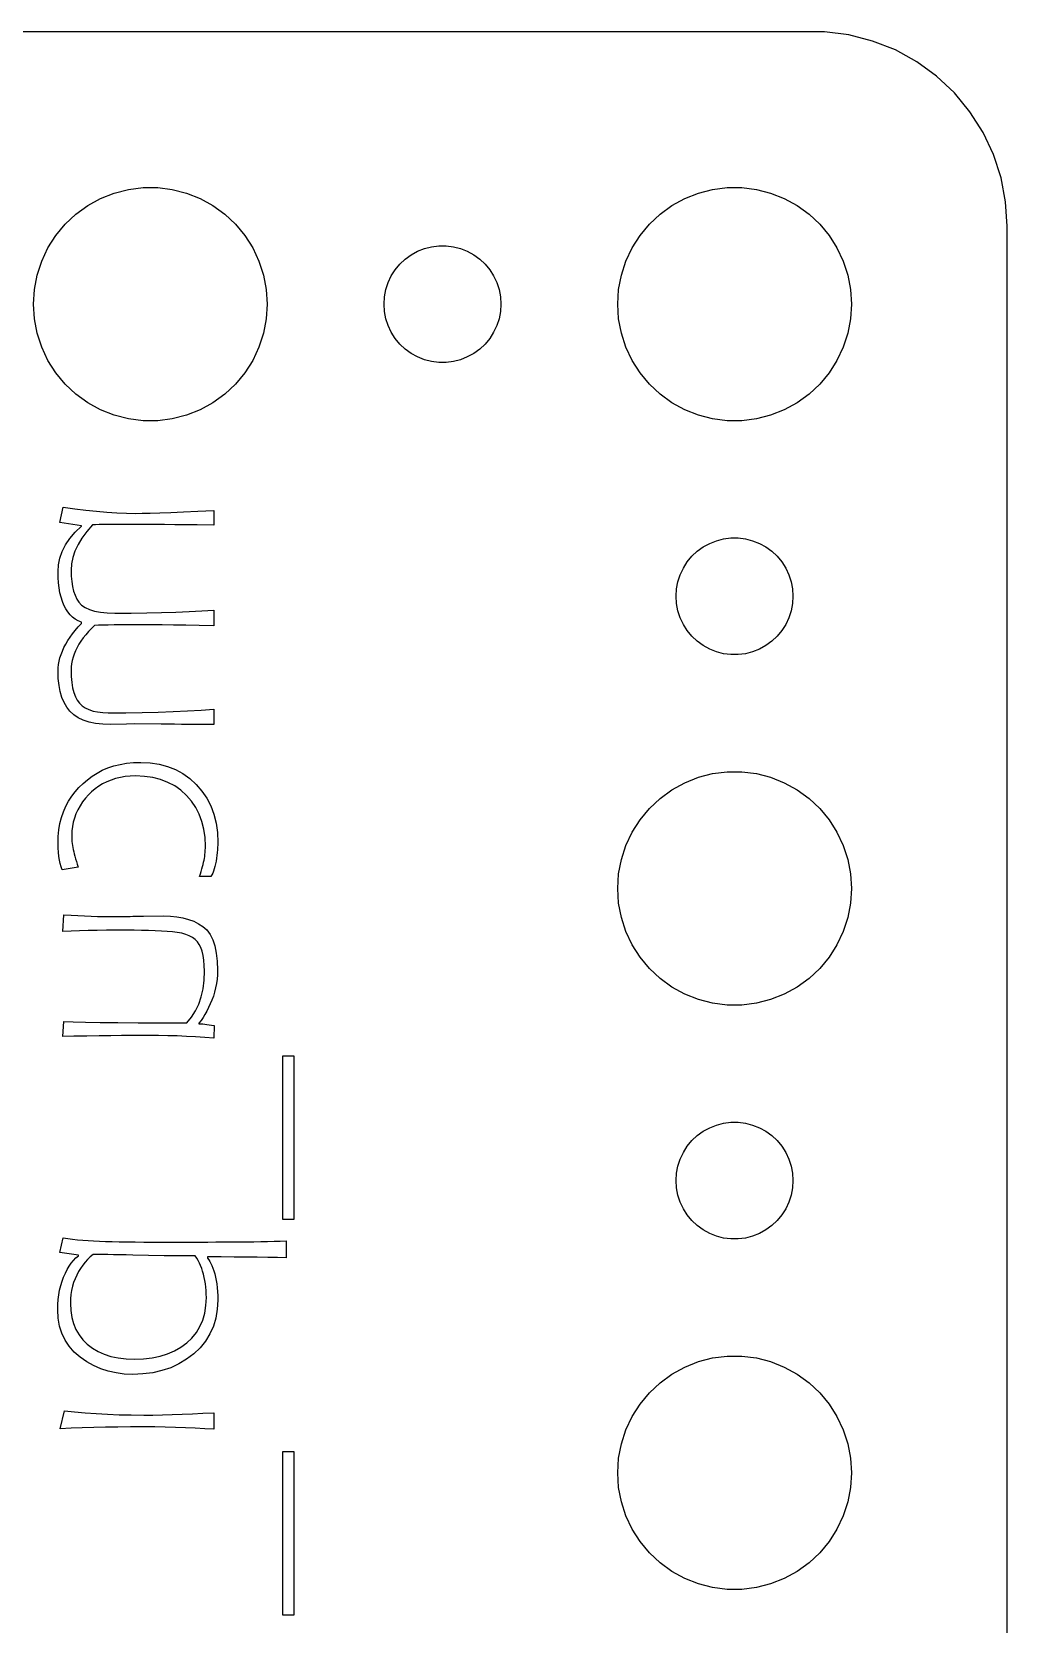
# Model space of a CAD drawing. Header units: metres. Extents: x -22 to 22, y 47 to 205.
# Drawn here: x -3.04 to 22, y 80.11 to 120.99 of the extents above; entities that cross this region are included whole.
import ezdxf

# ---------------------------------------------------------------- set-up
doc = ezdxf.new("R2010")
doc.units = ezdxf.units.M

msp = doc.modelspace()

# ---------------------------------------------------------------- linework, layer by layer
for p, q in [((17.3139, 120.99), (-17.3139, 120.99)), ((17.9369, 120.911), (17.3139, 120.99)), ((18.5451, 120.755), (17.9369, 120.911)), ((19.1289, 120.524), (18.5451, 120.755)), ((19.6791, 120.222), (19.1289, 120.524)), ((20.1871, 119.853), (19.6791, 120.222)), ((20.6448, 119.423), (20.1871, 119.853)), ((21.0451, 118.939), (20.6448, 119.423)), ((21.3815, 118.409), (21.0451, 118.939)), ((21.6489, 117.841), (21.3815, 118.409)), ((21.8429, 117.243), (21.6489, 117.841)), ((-0.927048, 116.853), (-0.562134, 116.947)), ((-0.562134, 116.947), (-0.18837, 116.994)), ((-0.18837, 116.994), (0.18837, 116.994)), ((0.18837, 116.994), (0.562134, 116.947)), ((0.562134, 116.947), (0.927048, 116.853)), ((14.0729, 116.853), (14.4379, 116.947)), ((14.4379, 116.947), (14.8116, 116.994)), ((14.8116, 116.994), (15.1884, 116.994)), ((15.1884, 116.994), (15.5621, 116.947)), ((15.5621, 116.947), (15.927, 116.853)), ((21.9606, 116.627), (21.8429, 117.243)), ((-1.91226, 116.312), (-1.60747, 116.533)), ((-1.60747, 116.533), (-1.27733, 116.714)), ((-1.27733, 116.714), (-0.927048, 116.853)), ((0.927048, 116.853), (1.27733, 116.714)), ((1.27733, 116.714), (1.60747, 116.533)), ((1.60747, 116.533), (1.91226, 116.312)), ((13.0877, 116.312), (13.3925, 116.533)), ((13.3925, 116.533), (13.7227, 116.714)), ((13.7227, 116.714), (14.0729, 116.853)), ((15.927, 116.853), (16.2773, 116.714)), ((16.2773, 116.714), (16.6075, 116.533)), ((16.6075, 116.533), (16.9123, 116.312)), ((22, 116), (21.9606, 116.627)), ((-2.1869, 116.054), (-1.91226, 116.312)), ((1.91226, 116.312), (2.1869, 116.054)), ((12.8131, 116.054), (13.0877, 116.312)), ((16.9123, 116.312), (17.1869, 116.054)), ((-2.62891, 115.445), (-2.42705, 115.763)), ((-2.42705, 115.763), (-2.1869, 116.054)), ((2.1869, 116.054), (2.42705, 115.763)), ((2.42705, 115.763), (2.62891, 115.445)), ((12.3711, 115.445), (12.5729, 115.763)), ((12.5729, 115.763), (12.8131, 116.054)), ((17.1869, 116.054), (17.427, 115.763)), ((17.427, 115.763), (17.6289, 115.445)), ((22, 52), (22, 116)), ((-2.78932, 115.104), (-2.62891, 115.445)), ((2.62891, 115.445), (2.78932, 115.104)), ((6.69626, 115.266), (6.86133, 115.357)), ((6.86133, 115.357), (7.03647, 115.427)), ((7.03647, 115.427), (7.21892, 115.473)), ((7.21892, 115.473), (7.40581, 115.497)), ((7.40581, 115.497), (7.59418, 115.497)), ((7.59418, 115.497), (7.78107, 115.473)), ((7.78107, 115.473), (7.96352, 115.427)), ((7.96352, 115.427), (8.13866, 115.357)), ((8.13866, 115.357), (8.30373, 115.266)), ((12.2107, 115.104), (12.3711, 115.445)), ((17.6289, 115.445), (17.7893, 115.104)), ((-2.90575, 114.746), (-2.78932, 115.104)), ((2.78932, 115.104), (2.90575, 114.746)), ((6.18553, 114.723), (6.28647, 114.882)), ((6.28647, 114.882), (6.40654, 115.027)), ((6.40654, 115.027), (6.54385, 115.156)), ((6.54385, 115.156), (6.69626, 115.266)), ((8.30373, 115.266), (8.45613, 115.156)), ((8.45613, 115.156), (8.59344, 115.027)), ((8.59344, 115.027), (8.71352, 114.882)), ((8.71352, 114.882), (8.81445, 114.723)), ((12.0942, 114.746), (12.2107, 115.104)), ((17.7893, 115.104), (17.9057, 114.746)), ((-2.97633, 114.376), (-2.90575, 114.746)), ((2.90575, 114.746), (2.97633, 114.376)), ((6.04712, 114.373), (6.10533, 114.552)), ((6.10533, 114.552), (6.18553, 114.723)), ((8.81445, 114.723), (8.89465, 114.552)), ((8.89465, 114.552), (8.95287, 114.373)), ((12.0237, 114.376), (12.0942, 114.746)), ((17.9057, 114.746), (17.9763, 114.376)), ((-3, 114), (-2.97633, 114.376)), ((2.97633, 114.376), (3, 114)), ((6, 114), (6.01183, 114.188)), ((6.01183, 114.188), (6.04712, 114.373)), ((8.95287, 114.373), (8.98816, 114.188)), ((8.98816, 114.188), (9, 114)), ((12, 114), (12.0237, 114.376)), ((17.9763, 114.376), (18, 114)), ((-2.97633, 113.624), (-3, 114)), ((3, 114), (2.97633, 113.624)), ((6.01183, 113.812), (6, 114)), ((6.04712, 113.627), (6.01183, 113.812)), ((8.98816, 113.812), (8.95287, 113.627)), ((9, 114), (8.98816, 113.812)), ((12.0237, 113.624), (12, 114)), ((18, 114), (17.9763, 113.624)), ((-2.90575, 113.254), (-2.97633, 113.624)), ((-2.78932, 112.896), (-2.90575, 113.254)), ((2.90575, 113.254), (2.78932, 112.896)), ((2.97633, 113.624), (2.90575, 113.254)), ((6.10533, 113.448), (6.04712, 113.627)), ((6.18553, 113.277), (6.10533, 113.448)), ((6.28647, 113.118), (6.18553, 113.277)), ((8.81445, 113.277), (8.71352, 113.118)), ((8.89465, 113.448), (8.81445, 113.277)), ((8.95287, 113.627), (8.89465, 113.448)), ((12.0942, 113.254), (12.0237, 113.624)), ((12.2107, 112.896), (12.0942, 113.254)), ((17.9057, 113.254), (17.7893, 112.896)), ((17.9763, 113.624), (17.9057, 113.254)), ((-2.62891, 112.555), (-2.78932, 112.896)), ((2.78932, 112.896), (2.62891, 112.555)), ((6.40654, 112.973), (6.28647, 113.118)), ((6.54385, 112.844), (6.40654, 112.973)), ((6.69626, 112.734), (6.54385, 112.844)), ((8.45613, 112.844), (8.30373, 112.734)), ((8.59344, 112.973), (8.45613, 112.844)), ((8.71352, 113.118), (8.59344, 112.973)), ((12.3711, 112.555), (12.2107, 112.896)), ((17.7893, 112.896), (17.6289, 112.555)), ((-2.42705, 112.237), (-2.62891, 112.555)), ((2.62891, 112.555), (2.42705, 112.237)), ((6.86133, 112.643), (6.69626, 112.734)), ((7.03647, 112.573), (6.86133, 112.643)), ((7.21892, 112.527), (7.03647, 112.573)), ((7.40581, 112.503), (7.21892, 112.527)), ((7.59418, 112.503), (7.40581, 112.503)), ((7.78107, 112.527), (7.59418, 112.503)), ((7.96352, 112.573), (7.78107, 112.527)), ((8.13866, 112.643), (7.96352, 112.573)), ((8.30373, 112.734), (8.13866, 112.643)), ((12.5729, 112.237), (12.3711, 112.555)), ((17.6289, 112.555), (17.427, 112.237)), ((-2.1869, 111.946), (-2.42705, 112.237)), ((2.42705, 112.237), (2.1869, 111.946)), ((12.8131, 111.946), (12.5729, 112.237)), ((17.427, 112.237), (17.1869, 111.946)), ((-1.91226, 111.688), (-2.1869, 111.946)), ((-1.60747, 111.467), (-1.91226, 111.688)), ((1.91226, 111.688), (1.60747, 111.467)), ((2.1869, 111.946), (1.91226, 111.688)), ((13.0877, 111.688), (12.8131, 111.946)), ((13.3925, 111.467), (13.0877, 111.688)), ((16.9123, 111.688), (16.6075, 111.467)), ((17.1869, 111.946), (16.9123, 111.688)), ((-1.27733, 111.286), (-1.60747, 111.467)), ((-0.927048, 111.147), (-1.27733, 111.286)), ((1.27733, 111.286), (0.927048, 111.147)), ((1.60747, 111.467), (1.27733, 111.286)), ((13.7227, 111.286), (13.3925, 111.467)), ((14.0729, 111.147), (13.7227, 111.286)), ((16.2773, 111.286), (15.927, 111.147)), ((16.6075, 111.467), (16.2773, 111.286)), ((-0.562134, 111.053), (-0.927048, 111.147)), ((-0.18837, 111.006), (-0.562134, 111.053)), ((0.18837, 111.006), (-0.18837, 111.006)), ((0.562134, 111.053), (0.18837, 111.006)), ((0.927048, 111.147), (0.562134, 111.053)), ((14.4379, 111.053), (14.0729, 111.147)), ((14.8116, 111.006), (14.4379, 111.053)), ((15.1884, 111.006), (14.8116, 111.006)), ((15.5621, 111.053), (15.1884, 111.006)), ((15.927, 111.147), (15.5621, 111.053)), ((-2.32138, 108.392), (-2.23593, 108.791)), ((-2.23593, 108.791), (-1.94083, 108.748)), ((-1.94083, 108.748), (-1.65535, 108.712)), ((-1.77208, 108.311), (-2.32138, 108.392)), ((-1.65535, 108.712), (-1.3795, 108.682)), ((-1.48726, 108.336), (-1.633, 108.165)), ((-1.40781, 108.338), (-1.48726, 108.336)), ((-1.31123, 108.34), (-1.40781, 108.338)), ((-1.3795, 108.682), (-1.11328, 108.658)), ((-1.19757, 108.341), (-1.31123, 108.34)), ((-1.0668, 108.342), (-1.19757, 108.341)), ((-1.11328, 108.658), (-0.856705, 108.642)), ((-0.918915, 108.343), (-1.0668, 108.342)), ((-0.753937, 108.344), (-0.918915, 108.343)), ((-0.856705, 108.642), (-0.609772, 108.632)), ((-0.571838, 108.344), (-0.753937, 108.344)), ((-0.609772, 108.632), (-0.372452, 108.628)), ((-0.356354, 108.343), (-0.571838, 108.344)), ((-0.372452, 108.628), (-0.209045, 108.63)), ((-0.128403, 108.343), (-0.356354, 108.343)), ((-0.209045, 108.63), (-0.004776, 108.634)), ((0.111969, 108.341), (-0.128403, 108.343)), ((-0.004776, 108.634), (0.240341, 108.642)), ((0.364822, 108.34), (0.111969, 108.341)), ((0.240341, 108.642), (0.526306, 108.652)), ((0.630127, 108.337), (0.364822, 108.34)), ((0.526306, 108.652), (0.853149, 108.666)), ((0.907883, 108.335), (0.630127, 108.337)), ((0.853149, 108.666), (1.22083, 108.682)), ((1.19809, 108.331), (0.907883, 108.335)), ((1.62936, 108.327), (1.19809, 108.331)), ((1.22083, 108.682), (1.62936, 108.702)), ((1.62936, 108.702), (1.62936, 108.327)), ((-2.17491, 107.819), (-2.06505, 107.983)), ((-2.06505, 107.983), (-1.93077, 108.145)), ((-1.93077, 108.145), (-1.77208, 108.303)), ((-1.7563, 107.996), (-1.85719, 107.828)), ((-1.77208, 108.303), (-1.77208, 108.311)), ((-1.633, 108.165), (-1.7563, 107.996)), ((14.3613, 107.857), (14.5365, 107.927)), ((14.5365, 107.927), (14.7189, 107.973)), ((14.7189, 107.973), (14.9058, 107.997)), ((14.9058, 107.997), (15.0942, 107.997)), ((15.0942, 107.997), (15.2811, 107.973)), ((15.2811, 107.973), (15.4635, 107.927)), ((15.4635, 107.927), (15.6387, 107.857)), ((-2.3214, 107.483), (-2.26036, 107.653)), ((-2.26036, 107.653), (-2.17491, 107.819)), ((-1.93567, 107.661), (-1.99171, 107.496)), ((-1.85719, 107.828), (-1.93567, 107.661)), ((13.7865, 107.382), (13.9065, 107.527)), ((13.9065, 107.527), (14.0439, 107.656)), ((14.0439, 107.656), (14.1963, 107.766)), ((14.1963, 107.766), (14.3613, 107.857)), ((15.6387, 107.857), (15.8037, 107.766)), ((15.8037, 107.766), (15.9561, 107.656)), ((15.9561, 107.656), (16.0934, 107.527)), ((16.0934, 107.527), (16.2135, 107.382)), ((-2.37022, 107.135), (-2.35802, 107.311)), ((-2.3671, 106.986), (-2.37022, 107.135)), ((-2.35802, 107.311), (-2.3214, 107.483)), ((-2.02534, 107.331), (-2.03656, 107.168)), ((-2.03656, 107.168), (-2.03241, 107.017)), ((-1.99171, 107.496), (-2.02534, 107.331)), ((13.6053, 107.052), (13.6855, 107.223)), ((13.6855, 107.223), (13.7865, 107.382)), ((16.2135, 107.382), (16.3145, 107.223)), ((16.3145, 107.223), (16.3947, 107.052)), ((-2.35776, 106.845), (-2.3671, 106.986)), ((-2.34219, 106.713), (-2.35776, 106.845)), ((-2.32039, 106.589), (-2.34219, 106.713)), ((-2.03241, 107.017), (-2.01994, 106.878)), ((-2.01994, 106.878), (-1.99919, 106.75)), ((-1.99919, 106.75), (-1.97012, 106.632)), ((13.5, 106.5), (13.5118, 106.688)), ((13.5118, 106.688), (13.5471, 106.873)), ((13.5471, 106.873), (13.6053, 107.052)), ((16.3947, 107.052), (16.4529, 106.873)), ((16.4529, 106.873), (16.4882, 106.688)), ((16.4882, 106.688), (16.5, 106.5)), ((-2.29237, 106.474), (-2.32039, 106.589)), ((-2.25812, 106.367), (-2.29237, 106.474)), ((-2.21764, 106.269), (-2.25812, 106.367)), ((-1.97012, 106.632), (-1.93275, 106.526)), ((-1.93275, 106.526), (-1.88707, 106.43)), ((-1.88707, 106.43), (-1.8331, 106.346)), ((-1.8331, 106.346), (-1.76453, 106.273)), ((13.5118, 106.312), (13.5, 106.5)), ((13.5471, 106.127), (13.5118, 106.312)), ((16.4882, 106.312), (16.4529, 106.127)), ((16.5, 106.5), (16.4882, 106.312)), ((-2.17117, 106.179), (-2.21764, 106.269)), ((-2.11899, 106.099), (-2.17117, 106.179)), ((-2.06107, 106.027), (-2.11899, 106.099)), ((-1.99742, 105.965), (-2.06107, 106.027)), ((-1.92804, 105.912), (-1.99742, 105.965)), ((-1.85292, 105.868), (-1.92804, 105.912)), ((-1.76453, 106.273), (-1.67502, 106.21)), ((-1.67502, 106.21), (-1.56459, 106.16)), ((-1.56459, 106.16), (-1.43323, 106.12)), ((-1.43323, 106.12), (-1.28094, 106.092)), ((-1.28094, 106.092), (-1.10773, 106.075)), ((-1.10773, 106.075), (-0.913605, 106.069)), ((-0.913605, 106.069), (-0.494019, 106.071)), ((-0.494019, 106.071), (-0.093201, 106.075)), ((-0.093201, 106.075), (0.288834, 106.083)), ((0.288834, 106.083), (0.652115, 106.093)), ((0.652115, 106.093), (0.996628, 106.107)), ((0.996628, 106.107), (1.32239, 106.123)), ((1.32239, 106.123), (1.62936, 106.142)), ((1.62936, 106.142), (1.62936, 105.744)), ((13.6053, 105.948), (13.5471, 106.127)), ((13.6855, 105.777), (13.6053, 105.948)), ((16.3947, 105.948), (16.3145, 105.777)), ((16.4529, 106.127), (16.3947, 105.948)), ((-2.06107, 105.449), (-1.99742, 105.538)), ((-1.99742, 105.538), (-1.92804, 105.626)), ((-1.92804, 105.626), (-1.85292, 105.713)), ((-1.77208, 105.833), (-1.85292, 105.868)), ((-1.85292, 105.713), (-1.77208, 105.801)), ((-1.77208, 105.801), (-1.77208, 105.833)), ((-1.65874, 105.514), (-1.72325, 105.433)), ((-1.58841, 105.594), (-1.65874, 105.514)), ((-1.51227, 105.674), (-1.58841, 105.594)), ((-1.43031, 105.752), (-1.51227, 105.674)), ((-1.32951, 105.756), (-1.43031, 105.752)), ((-1.2131, 105.76), (-1.32951, 105.756)), ((-1.08107, 105.763), (-1.2131, 105.76)), ((-0.933441, 105.765), (-1.08107, 105.763)), ((-0.770187, 105.767), (-0.933441, 105.765)), ((-0.591339, 105.768), (-0.770187, 105.767)), ((-0.396881, 105.768), (-0.591339, 105.768)), ((-0.190109, 105.768), (-0.396881, 105.768)), ((0.044205, 105.766), (-0.190109, 105.768)), ((0.306091, 105.764), (0.044205, 105.766)), ((0.595566, 105.76), (0.306091, 105.764)), ((0.912598, 105.756), (0.595566, 105.76)), ((1.2572, 105.75), (0.912598, 105.756)), ((1.62936, 105.744), (1.2572, 105.75)), ((13.7865, 105.618), (13.6855, 105.777)), ((13.9065, 105.473), (13.7865, 105.618)), ((14.0439, 105.344), (13.9065, 105.473)), ((16.0934, 105.473), (15.9561, 105.344)), ((16.2135, 105.618), (16.0934, 105.473)), ((16.3145, 105.777), (16.2135, 105.618)), ((-2.29237, 105.005), (-2.25812, 105.093)), ((-2.25812, 105.093), (-2.21764, 105.182)), ((-2.21764, 105.182), (-2.17117, 105.272)), ((-2.17117, 105.272), (-2.11899, 105.361)), ((-2.11899, 105.361), (-2.06107, 105.449)), ((-1.92296, 105.1), (-1.95767, 105.017)), ((-1.88194, 105.184), (-1.92296, 105.1)), ((-1.83485, 105.268), (-1.88194, 105.184)), ((-1.78197, 105.351), (-1.83485, 105.268)), ((-1.72325, 105.433), (-1.78197, 105.351)), ((14.1963, 105.234), (14.0439, 105.344)), ((14.3613, 105.143), (14.1963, 105.234)), ((14.5365, 105.073), (14.3613, 105.143)), ((14.7189, 105.027), (14.5365, 105.073)), ((15.4635, 105.073), (15.2811, 105.027)), ((15.6387, 105.143), (15.4635, 105.073)), ((15.8037, 105.234), (15.6387, 105.143)), ((15.9561, 105.344), (15.8037, 105.234)), ((-2.37022, 104.576), (-2.3671, 104.66)), ((-2.3671, 104.66), (-2.35776, 104.745)), ((-2.35776, 104.745), (-2.34219, 104.831)), ((-2.34219, 104.831), (-2.32039, 104.917)), ((-2.32039, 104.917), (-2.29237, 105.005)), ((-2.0334, 104.689), (-2.03656, 104.609)), ((-2.02394, 104.77), (-2.0334, 104.689)), ((-2.00816, 104.852), (-2.02394, 104.77)), ((-1.98607, 104.934), (-2.00816, 104.852)), ((-1.95767, 105.017), (-1.98607, 104.934)), ((14.9058, 105.003), (14.7189, 105.027)), ((15.0942, 105.003), (14.9058, 105.003)), ((15.2811, 105.027), (15.0942, 105.003)), ((-2.36398, 104.388), (-2.37022, 104.576)), ((-2.34531, 104.213), (-2.36398, 104.388)), ((-2.03656, 104.609), (-2.03212, 104.442)), ((-2.03212, 104.442), (-2.01878, 104.29)), ((-2.01878, 104.29), (-1.99658, 104.153)), ((-2.31416, 104.053), (-2.34531, 104.213)), ((-2.27057, 103.906), (-2.31416, 104.053)), ((-2.21452, 103.774), (-2.27057, 103.906)), ((-1.99658, 104.153), (-1.96548, 104.031)), ((-1.96548, 104.031), (-1.92549, 103.923)), ((-1.92549, 103.923), (-1.87663, 103.831)), ((-1.87663, 103.831), (-1.81888, 103.754)), ((-2.14601, 103.655), (-2.21452, 103.774)), ((-2.06506, 103.551), (-2.14601, 103.655)), ((-1.96898, 103.46), (-2.06506, 103.551)), ((-1.85513, 103.383), (-1.96898, 103.46)), ((-1.81888, 103.754), (-1.7505, 103.689)), ((-1.7505, 103.689), (-1.66974, 103.635)), ((-1.66974, 103.635), (-1.57661, 103.59)), ((-1.57661, 103.59), (-1.47112, 103.555)), ((-1.47112, 103.555), (-1.35326, 103.53)), ((-1.35326, 103.53), (-1.22301, 103.515)), ((-1.22301, 103.515), (-1.0804, 103.51)), ((-1.0804, 103.51), (-0.633499, 103.512)), ((-0.633499, 103.512), (-0.206543, 103.518)), ((-0.206543, 103.518), (0.200485, 103.527)), ((0.200485, 103.527), (0.587601, 103.541)), ((0.587601, 103.541), (0.954788, 103.558)), ((0.954788, 103.558), (1.30203, 103.579)), ((1.30203, 103.579), (1.62936, 103.604)), ((1.62936, 103.604), (1.62936, 103.209)), ((-1.72353, 103.32), (-1.85513, 103.383)), ((-1.57414, 103.272), (-1.72353, 103.32)), ((-1.407, 103.237), (-1.57414, 103.272)), ((-1.22208, 103.216), (-1.407, 103.237)), ((-1.01938, 103.209), (-1.22208, 103.216)), ((-0.616592, 103.217), (-1.01938, 103.209)), ((-0.396881, 103.225), (-0.616592, 103.217)), ((0.278534, 103.221), (-0.396881, 103.225)), ((0.443604, 103.218), (0.278534, 103.221)), ((0.617981, 103.215), (0.443604, 103.218)), ((0.801651, 103.213), (0.617981, 103.215)), ((0.994629, 103.211), (0.801651, 103.213)), ((1.1969, 103.21), (0.994629, 103.211)), ((1.40849, 103.209), (1.1969, 103.21)), ((1.62936, 103.209), (1.40849, 103.209)), ((-0.77742, 102.186), (-0.608688, 102.214)), ((-0.608688, 102.214), (-0.431671, 102.231)), ((-0.431671, 102.231), (-0.246338, 102.237)), ((-0.246338, 102.237), (-0.004044, 102.225)), ((-0.004044, 102.225), (0.225296, 102.191)), ((0.225296, 102.191), (0.441696, 102.133)), ((-1.72864, 101.695), (-1.61658, 101.791)), ((-1.61658, 101.791), (-1.4968, 101.88)), ((-1.4968, 101.88), (-1.36929, 101.962)), ((-1.36929, 101.962), (-1.23378, 102.035)), ((-1.23378, 102.035), (-1.08997, 102.097)), ((-1.00726, 101.784), (-1.11841, 101.739)), ((-1.08997, 102.097), (-0.937836, 102.147)), ((-0.891388, 101.821), (-1.00726, 101.784)), ((-0.937836, 102.147), (-0.77742, 102.186)), ((-0.770782, 101.85), (-0.891388, 101.821)), ((-0.645447, 101.871), (-0.770782, 101.85)), ((-0.515366, 101.883), (-0.645447, 101.871)), ((-0.380554, 101.887), (-0.515366, 101.883)), ((-0.15155, 101.877), (-0.380554, 101.887)), ((0.063507, 101.846), (-0.15155, 101.877)), ((0.264618, 101.795), (0.063507, 101.846)), ((0.451782, 101.724), (0.264618, 101.795)), ((0.441696, 102.133), (0.645142, 102.052)), ((0.645142, 102.052), (0.835632, 101.947)), ((0.835632, 101.947), (1.01317, 101.82)), ((1.01317, 101.82), (1.17775, 101.669)), ((13.7227, 101.714), (14.0729, 101.853)), ((14.0729, 101.853), (14.4379, 101.947)), ((14.4379, 101.947), (14.8116, 101.994)), ((14.8116, 101.994), (15.1884, 101.994)), ((15.1884, 101.994), (15.5621, 101.947)), ((15.5621, 101.947), (15.927, 101.853)), ((15.927, 101.853), (16.2773, 101.714)), ((-2.01846, 101.366), (-1.92958, 101.483)), ((-1.92958, 101.483), (-1.83296, 101.593)), ((-1.83296, 101.593), (-1.72864, 101.695)), ((-1.59253, 101.403), (-1.66931, 101.316)), ((-1.5097, 101.483), (-1.59253, 101.403)), ((-1.42081, 101.557), (-1.5097, 101.483)), ((-1.32584, 101.625), (-1.42081, 101.557)), ((-1.22482, 101.686), (-1.32584, 101.625)), ((-1.11841, 101.739), (-1.22482, 101.686)), ((0.625, 101.633), (0.451782, 101.724)), ((0.784271, 101.521), (0.625, 101.633)), ((0.929581, 101.389), (0.784271, 101.521)), ((1.05803, 101.24), (0.929581, 101.389)), ((1.17775, 101.669), (1.32454, 101.5)), ((1.32454, 101.5), (1.44876, 101.316)), ((13.0877, 101.312), (13.3925, 101.533)), ((13.3925, 101.533), (13.7227, 101.714)), ((16.2773, 101.714), (16.6075, 101.533)), ((16.6075, 101.533), (16.9123, 101.312)), ((-2.28186, 100.824), (-2.23216, 100.971)), ((-2.23216, 100.971), (-2.1714, 101.111)), ((-2.1714, 101.111), (-2.09962, 101.242)), ((-2.09962, 101.242), (-2.01846, 101.366)), ((-1.86186, 101.018), (-1.91028, 100.913)), ((-1.80466, 101.122), (-1.86186, 101.018)), ((-1.74002, 101.222), (-1.80466, 101.122)), ((-1.66931, 101.316), (-1.74002, 101.222)), ((1.16672, 101.079), (1.05803, 101.24)), ((1.25565, 100.906), (1.16672, 101.079)), ((1.44876, 101.316), (1.55038, 101.117)), ((1.55038, 101.117), (1.62944, 100.904)), ((12.5729, 100.763), (12.8131, 101.054)), ((12.8131, 101.054), (13.0877, 101.312)), ((16.9123, 101.312), (17.1869, 101.054)), ((17.1869, 101.054), (17.427, 100.763)), ((-2.34813, 100.505), (-2.32051, 100.668)), ((-2.32051, 100.668), (-2.28186, 100.824)), ((-2.0027, 100.59), (-2.0159, 100.48)), ((-1.9807, 100.699), (-2.0027, 100.59)), ((-1.94989, 100.806), (-1.9807, 100.699)), ((-1.91028, 100.913), (-1.94989, 100.806)), ((1.3248, 100.72), (1.25565, 100.906)), ((1.37421, 100.522), (1.3248, 100.72)), ((1.62944, 100.904), (1.6859, 100.677)), ((1.6859, 100.677), (1.71977, 100.435)), ((12.3711, 100.445), (12.5729, 100.763)), ((17.427, 100.763), (17.6289, 100.445)), ((-2.37022, 100.154), (-2.3647, 100.333)), ((-2.36798, 100.037), (-2.37022, 100.154)), ((-2.3647, 100.333), (-2.34813, 100.505)), ((-2.0159, 100.48), (-2.02029, 100.369)), ((-2.02029, 100.369), (-2.01947, 100.315)), ((-2.01947, 100.315), (-2.01698, 100.261)), ((-2.01698, 100.261), (-2.01283, 100.207)), ((-2.01283, 100.207), (-2.00702, 100.154)), ((-2.00702, 100.154), (-1.99954, 100.101)), ((1.40385, 100.311), (1.37421, 100.522)), ((1.41373, 100.089), (1.40385, 100.311)), ((1.71977, 100.435), (1.73106, 100.178)), ((1.73106, 100.178), (1.73015, 100.117)), ((12.2107, 100.104), (12.3711, 100.445)), ((17.6289, 100.445), (17.7893, 100.104)), ((-2.36125, 99.9275), (-2.36798, 100.037)), ((-2.35004, 99.8243), (-2.36125, 99.9275)), ((-2.33435, 99.7279), (-2.35004, 99.8243)), ((-1.99954, 100.101), (-1.99042, 100.049)), ((-1.99042, 100.049), (-1.97961, 99.997)), ((-1.97961, 99.997), (-1.96709, 99.9435)), ((-1.96709, 99.9435), (-1.95271, 99.8864)), ((-1.95271, 99.8864), (-1.93652, 99.8257)), ((-1.93652, 99.8257), (-1.9185, 99.7615)), ((-1.9185, 99.7615), (-1.89867, 99.6937)), ((1.37917, 99.7224), (1.38834, 99.7717)), ((1.38834, 99.7717), (1.39609, 99.822)), ((1.39609, 99.822), (1.40244, 99.8734)), ((1.40244, 99.8734), (1.40738, 99.9257)), ((1.40738, 99.9257), (1.4109, 99.979)), ((1.4109, 99.979), (1.41302, 100.033)), ((1.41302, 100.033), (1.41373, 100.089)), ((1.69818, 99.778), (1.68631, 99.7041)), ((1.70824, 99.8499), (1.69818, 99.778)), ((1.71645, 99.9197), (1.70824, 99.8499)), ((1.72284, 99.9874), (1.71645, 99.9197)), ((1.72742, 100.053), (1.72284, 99.9874)), ((1.73015, 100.117), (1.72742, 100.053)), ((12.0237, 99.376), (12.0942, 99.7461)), ((12.0942, 99.7461), (12.2107, 100.104)), ((17.7893, 100.104), (17.9057, 99.7461)), ((17.9057, 99.7461), (17.9763, 99.376)), ((-2.31416, 99.638), (-2.33435, 99.7279)), ((-2.28951, 99.5548), (-2.31416, 99.638)), ((-2.26036, 99.4783), (-2.28951, 99.5548)), ((-1.8535, 99.5474), (-2.26036, 99.4783)), ((-1.89867, 99.6937), (-1.877, 99.6224)), ((-1.877, 99.6224), (-1.8535, 99.5474)), ((1.26318, 99.3033), (1.28548, 99.3726)), ((1.28548, 99.3726), (1.30586, 99.4388)), ((1.30586, 99.4388), (1.32434, 99.5018)), ((1.32434, 99.5018), (1.34091, 99.5617)), ((1.34091, 99.5617), (1.35558, 99.6184)), ((1.35558, 99.6184), (1.36832, 99.672)), ((1.36832, 99.672), (1.37917, 99.7224)), ((1.57968, 99.3454), (1.55611, 99.3033)), ((1.60161, 99.3925), (1.57968, 99.3454)), ((1.62187, 99.4447), (1.60161, 99.3925)), ((1.64047, 99.5019), (1.62187, 99.4447)), ((1.65741, 99.5643), (1.64047, 99.5019)), ((1.67268, 99.6317), (1.65741, 99.5643)), ((1.68631, 99.7041), (1.67268, 99.6317)), ((12, 99), (12.0237, 99.376)), ((17.9763, 99.376), (18, 99)), ((1.55611, 99.3033), (1.26318, 99.3033)), ((12.0237, 98.624), (12, 99)), ((18, 99), (17.9763, 98.624)), ((12.0942, 98.2539), (12.0237, 98.624)), ((17.9763, 98.624), (17.9057, 98.2539)), ((-2.24409, 97.8954), (-2.21968, 98.3267)), ((-2.21968, 98.3267), (-2.0374, 98.3137)), ((-2.0374, 98.3137), (-1.86028, 98.3028)), ((-1.86028, 98.3028), (-1.68829, 98.2938)), ((-1.68829, 98.2938), (-1.52147, 98.2868)), ((-1.52147, 98.2868), (-1.3598, 98.2818)), ((-1.3598, 98.2818), (-1.20328, 98.2788)), ((-1.20328, 98.2788), (-1.0519, 98.2778)), ((-1.0519, 98.2778), (-0.948029, 98.278)), ((-0.948029, 98.278), (-0.850311, 98.2785)), ((-0.850311, 98.2785), (-0.758728, 98.2793)), ((-0.758728, 98.2793), (-0.673279, 98.2805)), ((-0.673279, 98.2805), (-0.593994, 98.282)), ((-0.593994, 98.282), (-0.520828, 98.2838)), ((-0.520828, 98.2838), (-0.453812, 98.286)), ((-0.453812, 98.286), (-0.404327, 98.2871)), ((-0.404327, 98.2871), (-0.358154, 98.288)), ((-0.358154, 98.288), (-0.315308, 98.2887)), ((-0.315308, 98.2887), (-0.275787, 98.2893)), ((-0.275787, 98.2893), (-0.239594, 98.2897)), ((-0.239594, 98.2897), (-0.206711, 98.29)), ((-0.206711, 98.29), (-0.177155, 98.2901)), ((-0.177155, 98.2901), (0.339554, 98.2941)), ((0.339554, 98.2941), (0.516632, 98.2886)), ((0.516632, 98.2886), (0.682831, 98.272)), ((0.682831, 98.272), (0.83815, 98.2444)), ((0.83815, 98.2444), (0.982605, 98.2058)), ((0.982605, 98.2058), (1.11617, 98.1561)), ((1.11617, 98.1561), (1.23886, 98.0953)), ((12.2107, 97.8956), (12.0942, 98.2539)), ((17.9057, 98.2539), (17.7893, 97.8956)), ((-2.03658, 97.904), (-2.24409, 97.8954)), ((-1.82092, 97.9113), (-2.03658, 97.904)), ((-1.59714, 97.9173), (-1.82092, 97.9113)), ((-1.3652, 97.922), (-1.59714, 97.9173)), ((-1.12515, 97.9253), (-1.3652, 97.922)), ((-0.876953, 97.9273), (-1.12515, 97.9253)), ((-0.620621, 97.9279), (-0.876953, 97.9273)), ((-0.417023, 97.9271), (-0.620621, 97.9279)), ((-0.224716, 97.9246), (-0.417023, 97.9271)), ((-0.043701, 97.9205), (-0.224716, 97.9246)), ((0.126007, 97.9146), (-0.043701, 97.9205)), ((0.284439, 97.9072), (0.126007, 97.9146)), ((0.43158, 97.898), (0.284439, 97.9072)), ((0.567429, 97.8872), (0.43158, 97.898)), ((0.692062, 97.8721), (0.567429, 97.8872)), ((0.805573, 97.8499), (0.692062, 97.8721)), ((0.907959, 97.8206), (0.805573, 97.8499)), ((0.999222, 97.7843), (0.907959, 97.8206)), ((1.07936, 97.7409), (0.999222, 97.7843)), ((1.14836, 97.6905), (1.07936, 97.7409)), ((1.23886, 98.0953), (1.35066, 98.0236)), ((1.35066, 98.0236), (1.44945, 97.9344)), ((1.44945, 97.9344), (1.53302, 97.8216)), ((1.53302, 97.8216), (1.60139, 97.6851)), ((12.3711, 97.5547), (12.2107, 97.8956)), ((17.7893, 97.8956), (17.6289, 97.5547)), ((1.20625, 97.633), (1.14836, 97.6905)), ((1.25482, 97.5652), (1.20625, 97.633)), ((1.29591, 97.4842), (1.25482, 97.5652)), ((1.32953, 97.3897), (1.29591, 97.4842)), ((1.35568, 97.2819), (1.32953, 97.3897)), ((1.60139, 97.6851), (1.65459, 97.525)), ((1.65459, 97.525), (1.69258, 97.3412)), ((1.69258, 97.3412), (1.71536, 97.1337)), ((12.5729, 97.2366), (12.3711, 97.5547)), ((17.6289, 97.5547), (17.427, 97.2366)), ((1.37436, 97.1607), (1.35568, 97.2819)), ((1.38557, 97.0262), (1.37436, 97.1607)), ((1.3801, 96.6429), (1.38931, 96.8782)), ((1.38931, 96.8782), (1.38557, 97.0262)), ((1.71536, 97.1337), (1.72296, 96.9026)), ((1.72296, 96.9026), (1.72006, 96.7853)), ((12.8131, 96.9464), (12.5729, 97.2366)), ((13.0877, 96.6884), (12.8131, 96.9464)), ((17.1869, 96.9464), (16.9123, 96.6884)), ((17.427, 97.2366), (17.1869, 96.9464)), ((1.35245, 96.4229), (1.3801, 96.6429)), ((1.69682, 96.5581), (1.67648, 96.4482)), ((1.71135, 96.6704), (1.69682, 96.5581)), ((1.72006, 96.7853), (1.71135, 96.6704)), ((13.3925, 96.467), (13.0877, 96.6884)), ((16.9123, 96.6884), (16.6075, 96.467)), ((1.24184, 96.0286), (1.30635, 96.2181)), ((1.30635, 96.2181), (1.35245, 96.4229)), ((1.58058, 96.1336), (1.53889, 96.0349)), ((1.61836, 96.236), (1.58058, 96.1336)), ((1.65033, 96.3409), (1.61836, 96.236)), ((1.67648, 96.4482), (1.65033, 96.3409)), ((13.7227, 96.2855), (13.3925, 96.467)), ((14.0729, 96.1468), (13.7227, 96.2855)), ((14.4379, 96.0531), (14.0729, 96.1468)), ((15.927, 96.1468), (15.5621, 96.0531)), ((16.2773, 96.2855), (15.927, 96.1468)), ((16.6075, 96.467), (16.2773, 96.2855)), ((0.937683, 95.5518), (1.05751, 95.6954)), ((1.05751, 95.6954), (1.15889, 95.8544)), ((1.15889, 95.8544), (1.24184, 96.0286)), ((1.35222, 95.6881), (1.30057, 95.6135)), ((1.40187, 95.7676), (1.35222, 95.6881)), ((1.44954, 95.8519), (1.40187, 95.7676)), ((1.49521, 95.941), (1.44954, 95.8519)), ((1.53889, 96.0349), (1.49521, 95.941)), ((14.8116, 96.0059), (14.4379, 96.0531)), ((15.1884, 96.0059), (14.8116, 96.0059)), ((15.5621, 96.0531), (15.1884, 96.0059)), ((-2.24409, 95.2019), (-2.21968, 95.5843)), ((-2.21968, 95.5843), (-1.97887, 95.5757)), ((-1.97887, 95.5757), (-1.66798, 95.5684)), ((-1.66798, 95.5684), (-1.287, 95.5624)), ((-1.287, 95.5624), (-0.835953, 95.5578)), ((-0.835953, 95.5578), (-0.314819, 95.5545)), ((-0.314819, 95.5545), (0.276382, 95.5525)), ((0.276382, 95.5525), (0.937683, 95.5518)), ((1.30057, 95.6135), (1.24693, 95.5436)), ((1.24693, 95.5436), (1.24693, 95.5274)), ((1.24693, 95.5274), (1.29475, 95.5264)), ((1.29475, 95.5264), (1.34523, 95.5234)), ((1.34523, 95.5234), (1.39838, 95.5184)), ((1.39838, 95.5184), (1.45416, 95.5114)), ((1.45416, 95.5114), (1.51263, 95.5025)), ((1.51263, 95.5025), (1.57375, 95.4915)), ((1.57375, 95.4915), (1.63753, 95.4785)), ((1.63753, 95.4785), (1.62936, 95.153)), ((-1.96738, 95.206), (-2.24409, 95.2019)), ((-1.62894, 95.2114), (-1.96738, 95.206)), ((-1.31108, 95.2159), (-1.62894, 95.2114)), ((-1.01382, 95.2197), (-1.31108, 95.2159)), ((-0.737152, 95.2226), (-1.01382, 95.2197)), ((-0.481079, 95.2246), (-0.737152, 95.2226)), ((-0.24559, 95.2259), (-0.481079, 95.2246)), ((-0.030701, 95.2263), (-0.24559, 95.2259)), ((0.210419, 95.2248), (-0.030701, 95.2263)), ((0.450226, 95.2203), (0.210419, 95.2248)), ((0.688721, 95.2128), (0.450226, 95.2203)), ((0.925873, 95.2024), (0.688721, 95.2128)), ((1.1617, 95.1889), (0.925873, 95.2024)), ((1.39619, 95.1725), (1.1617, 95.1889)), ((1.62936, 95.153), (1.39619, 95.1725)), ((3.40332, 90.5), (3.40332, 94.699)), ((3.40332, 94.699), (3.68005, 94.699)), ((3.68005, 94.699), (3.68005, 90.5)), ((14.1963, 92.7665), (14.3613, 92.8572)), ((14.3613, 92.8572), (14.5365, 92.9266)), ((14.5365, 92.9266), (14.7189, 92.9734)), ((14.7189, 92.9734), (14.9058, 92.997)), ((14.9058, 92.997), (15.0942, 92.997)), ((15.0942, 92.997), (15.2811, 92.9734)), ((15.2811, 92.9734), (15.4635, 92.9266)), ((15.4635, 92.9266), (15.6387, 92.8572)), ((15.6387, 92.8572), (15.8037, 92.7665)), ((13.6855, 92.2226), (13.7865, 92.3817)), ((13.7865, 92.3817), (13.9065, 92.5268)), ((13.9065, 92.5268), (14.0439, 92.6558)), ((14.0439, 92.6558), (14.1963, 92.7665)), ((15.8037, 92.7665), (15.9561, 92.6558)), ((15.9561, 92.6558), (16.0934, 92.5268)), ((16.0934, 92.5268), (16.2135, 92.3817)), ((16.2135, 92.3817), (16.3145, 92.2226)), ((13.5471, 91.873), (13.6053, 92.0522)), ((13.6053, 92.0522), (13.6855, 92.2226)), ((16.3145, 92.2226), (16.3947, 92.0522)), ((16.3947, 92.0522), (16.4529, 91.873)), ((13.5, 91.5), (13.5118, 91.688)), ((13.5118, 91.688), (13.5471, 91.873)), ((16.4529, 91.873), (16.4882, 91.688)), ((16.4882, 91.688), (16.5, 91.5)), ((13.5118, 91.312), (13.5, 91.5)), ((13.5471, 91.127), (13.5118, 91.312)), ((16.4882, 91.312), (16.4529, 91.127)), ((16.5, 91.5), (16.4882, 91.312)), ((13.6053, 90.9478), (13.5471, 91.127)), ((13.6855, 90.7774), (13.6053, 90.9478)), ((13.7865, 90.6183), (13.6855, 90.7774)), ((16.3145, 90.7774), (16.2135, 90.6183)), ((16.3947, 90.9478), (16.3145, 90.7774)), ((16.4529, 91.127), (16.3947, 90.9478)), ((3.68005, 90.5), (3.40332, 90.5)), ((13.9065, 90.4732), (13.7865, 90.6183)), ((14.0439, 90.3442), (13.9065, 90.4732)), ((14.1963, 90.2335), (14.0439, 90.3442)), ((15.9561, 90.3442), (15.8037, 90.2335)), ((16.0934, 90.4732), (15.9561, 90.3442)), ((16.2135, 90.6183), (16.0934, 90.4732)), ((-2.32138, 89.6502), (-2.23593, 90.0326)), ((-2.23593, 90.0326), (-2.11835, 90.0139)), ((-2.11835, 90.0139), (-1.99577, 89.9971)), ((-1.99577, 89.9971), (-1.86823, 89.9823)), ((-1.86823, 89.9823), (-1.7357, 89.9695)), ((-1.7357, 89.9695), (-1.59819, 89.9587)), ((-1.59819, 89.9587), (-1.45569, 89.9499)), ((-1.45569, 89.9499), (-1.30821, 89.9431)), ((-1.30821, 89.9431), (-1.15154, 89.9377)), ((-1.15154, 89.9377), (-0.981415, 89.9332)), ((-0.981415, 89.9332), (-0.797821, 89.9294)), ((-0.797821, 89.9294), (-0.600784, 89.9265)), ((2.28445, 89.9269), (2.47543, 89.9285)), ((2.47543, 89.9285), (2.66011, 89.9309)), ((2.66011, 89.9309), (2.83847, 89.9341)), ((2.83847, 89.9341), (3.01051, 89.9382)), ((3.01051, 89.9382), (3.17624, 89.9431)), ((3.17624, 89.9431), (3.33566, 89.9488)), ((3.33566, 89.9488), (3.48877, 89.9554)), ((3.48877, 89.9554), (3.48877, 89.5159)), ((14.3613, 90.1427), (14.1963, 90.2335)), ((14.5365, 90.0734), (14.3613, 90.1427)), ((14.7189, 90.0266), (14.5365, 90.0734)), ((14.9058, 90.0029), (14.7189, 90.0266)), ((15.0942, 90.0029), (14.9058, 90.0029)), ((15.2811, 90.0266), (15.0942, 90.0029)), ((15.4635, 90.0734), (15.2811, 90.0266)), ((15.6387, 90.1427), (15.4635, 90.0734)), ((15.8037, 90.2335), (15.6387, 90.1427)), ((-1.84534, 89.5891), (-2.32138, 89.6502)), ((-1.90993, 89.5158), (-1.84534, 89.5729)), ((-1.84534, 89.5729), (-1.84534, 89.5891)), ((-1.54337, 89.5418), (-1.61166, 89.4741)), ((-1.47099, 89.6054), (-1.54337, 89.5418)), ((-1.35251, 89.605), (-1.47099, 89.6054)), ((-1.2249, 89.6038), (-1.35251, 89.605)), ((-1.08813, 89.6017), (-1.2249, 89.6038)), ((-0.942245, 89.5988), (-1.08813, 89.6017)), ((-0.787216, 89.5951), (-0.942245, 89.5988)), ((-0.623047, 89.5905), (-0.787216, 89.5951)), ((-0.449738, 89.5851), (-0.623047, 89.5905)), ((-0.600784, 89.9265), (-0.390289, 89.9244)), ((0.355865, 89.5729), (-0.449738, 89.5851)), ((-0.390289, 89.9244), (-0.166336, 89.9232)), ((-0.166336, 89.9232), (0.071045, 89.9228)), ((0.071045, 89.9228), (0.82782, 89.9228)), ((0.495682, 89.5707), (0.355865, 89.5729)), ((0.626877, 89.5689), (0.495682, 89.5707)), ((0.749435, 89.5674), (0.626877, 89.5689)), ((0.863358, 89.5663), (0.749435, 89.5674)), ((0.82782, 89.9228), (1.04787, 89.9229)), ((0.968643, 89.5654), (0.863358, 89.5663)), ((1.06531, 89.5649), (0.968643, 89.5654)), ((1.04787, 89.9229), (1.26393, 89.9231)), ((1.15332, 89.5648), (1.06531, 89.5649)), ((1.19153, 89.5083), (1.15332, 89.5648)), ((1.26393, 89.9231), (1.476, 89.9235)), ((1.81975, 89.5398), (1.47067, 89.5403)), ((1.47067, 89.5403), (1.47067, 89.5078)), ((1.476, 89.9235), (1.68408, 89.9241)), ((1.68408, 89.9241), (1.8882, 89.9249)), ((2.14857, 89.5383), (1.81975, 89.5398)), ((1.8882, 89.9249), (2.08832, 89.9258)), ((2.08832, 89.9258), (2.28445, 89.9269)), ((2.45712, 89.5359), (2.14857, 89.5383)), ((2.74542, 89.5324), (2.45712, 89.5359)), ((3.01347, 89.5279), (2.74542, 89.5324)), ((3.26125, 89.5224), (3.01347, 89.5279)), ((3.48877, 89.5159), (3.26125, 89.5224)), ((-2.22778, 89.0236), (-2.18311, 89.1235)), ((-2.18311, 89.1235), (-2.13512, 89.2163)), ((-2.13512, 89.2163), (-2.0838, 89.3019)), ((-2.0838, 89.3019), (-2.02916, 89.3803)), ((-2.02916, 89.3803), (-1.97121, 89.4516)), ((-1.97121, 89.4516), (-1.90993, 89.5158)), ((-1.84413, 89.1626), (-1.89207, 89.0745)), ((-1.79211, 89.2465), (-1.84413, 89.1626)), ((-1.73604, 89.3265), (-1.79211, 89.2465)), ((-1.67589, 89.4023), (-1.73604, 89.3265)), ((-1.61166, 89.4741), (-1.67589, 89.4023)), ((1.22708, 89.4483), (1.19153, 89.5083)), ((1.25996, 89.3848), (1.22708, 89.4483)), ((1.29019, 89.3176), (1.25996, 89.3848)), ((1.31776, 89.2469), (1.29019, 89.3176)), ((1.34268, 89.1726), (1.31776, 89.2469)), ((1.36494, 89.0948), (1.34268, 89.1726)), ((1.47067, 89.5078), (1.50031, 89.4697)), ((1.50031, 89.4697), (1.52879, 89.4252)), ((1.52879, 89.4252), (1.55611, 89.3744)), ((1.55611, 89.3744), (1.58226, 89.3171)), ((1.58226, 89.3171), (1.60724, 89.2535)), ((1.60724, 89.2535), (1.63107, 89.1835)), ((1.63107, 89.1835), (1.65373, 89.107)), ((-2.32916, 88.6915), (-2.30151, 88.8071)), ((-2.30151, 88.8071), (-2.26772, 88.9177)), ((-2.26772, 88.9177), (-2.22778, 89.0236)), ((-2.00034, 88.7866), (-2.0233, 88.6829)), ((-1.97081, 88.8865), (-2.00034, 88.7866)), ((-1.93472, 88.9825), (-1.97081, 88.8865)), ((-1.89207, 89.0745), (-1.93472, 88.9825)), ((1.38437, 89.0144), (1.36494, 89.0948)), ((1.4008, 88.9324), (1.38437, 89.0144)), ((1.41425, 88.8488), (1.4008, 88.9324)), ((1.4247, 88.7637), (1.41425, 88.8488)), ((1.43217, 88.6769), (1.4247, 88.7637)), ((1.65373, 89.107), (1.67424, 89.025)), ((1.67424, 89.025), (1.6916, 88.9383)), ((1.6916, 88.9383), (1.70581, 88.8468)), ((1.70581, 88.8468), (1.71686, 88.7506)), ((1.71686, 88.7506), (1.72475, 88.6497)), ((-2.37831, 88.1814), (-2.37524, 88.3161)), ((-2.37524, 88.3161), (-2.36603, 88.4461)), ((-2.36603, 88.4461), (-2.35066, 88.5712)), ((-2.35066, 88.5712), (-2.32916, 88.6915)), ((-2.04953, 88.4637), (-2.05281, 88.3482)), ((-2.05281, 88.3482), (-2.04398, 88.1634)), ((-2.03969, 88.5752), (-2.04953, 88.4637)), ((-2.0233, 88.6829), (-2.03969, 88.5752)), ((1.42789, 88.2916), (1.43814, 88.4987)), ((1.43666, 88.5886), (1.43217, 88.6769)), ((1.43814, 88.4987), (1.43666, 88.5886)), ((1.73106, 88.4336), (1.71844, 88.1962)), ((1.72475, 88.6497), (1.72949, 88.544)), ((1.72949, 88.544), (1.73106, 88.4336)), ((-2.36656, 87.9672), (-2.37831, 88.1814)), ((-2.33131, 87.7667), (-2.36656, 87.9672)), ((-2.04398, 88.1634), (-2.01744, 87.9901)), ((-2.01744, 87.9901), (-1.97322, 87.8285)), ((1.27406, 87.7514), (1.34586, 87.9179)), ((1.34586, 87.9179), (1.39713, 88.098)), ((1.39713, 88.098), (1.42789, 88.2916)), ((1.68059, 87.9721), (1.61748, 87.7614)), ((1.71844, 88.1962), (1.68059, 87.9721)), ((-2.27257, 87.5797), (-2.33131, 87.7667)), ((-2.19031, 87.4062), (-2.27257, 87.5797)), ((-1.97322, 87.8285), (-1.91133, 87.6786)), ((-1.91133, 87.6786), (-1.83174, 87.5402)), ((-1.83174, 87.5402), (-1.73447, 87.4135)), ((1.06897, 87.459), (1.18176, 87.5984)), ((1.18176, 87.5984), (1.27406, 87.7514)), ((1.52913, 87.5641), (1.41554, 87.3801)), ((1.61748, 87.7614), (1.52913, 87.5641)), ((-2.08456, 87.2462), (-2.19031, 87.4062)), ((-1.95531, 87.0998), (-2.08456, 87.2462)), ((-1.80255, 86.9669), (-1.95531, 87.0998)), ((-1.73447, 87.4135), (-1.61949, 87.2984)), ((-1.61949, 87.2984), (-1.48859, 87.197)), ((-1.48859, 87.197), (-1.34349, 87.1111)), ((-1.34349, 87.1111), (-1.18419, 87.0409)), ((0.443283, 87.0522), (0.621109, 87.1288)), ((0.621109, 87.1288), (0.785233, 87.2224)), ((0.785233, 87.2224), (0.935654, 87.3331)), ((0.935654, 87.3331), (1.06897, 87.459)), ((1.27672, 87.2095), (1.11264, 87.0523)), ((1.41554, 87.3801), (1.27672, 87.2095)), ((-1.63405, 86.8498), (-1.80255, 86.9669)), ((-1.45747, 86.7507), (-1.63405, 86.8498)), ((-1.27286, 86.6696), (-1.45747, 86.7507)), ((-1.08017, 86.6065), (-1.27286, 86.6696)), ((-1.18419, 87.0409), (-1.01068, 86.9863)), ((-1.01068, 86.9863), (-0.822983, 86.9472)), ((-0.822983, 86.9472), (-0.621078, 86.9238)), ((-0.621078, 86.9238), (-0.404984, 86.916)), ((-0.404984, 86.916), (-0.172363, 86.9245)), ((-0.172363, 86.9245), (0.046539, 86.9501)), ((0.046539, 86.9501), (0.25177, 86.9926)), ((0.25177, 86.9926), (0.443283, 87.0522)), ((0.522003, 86.6975), (0.298218, 86.6222)), ((0.73233, 86.7942), (0.522003, 86.6975)), ((0.929214, 86.9125), (0.73233, 86.7942)), ((1.11264, 87.0523), (0.929214, 86.9125)), ((13.3925, 86.533), (13.7227, 86.7145)), ((13.7227, 86.7145), (14.0729, 86.8532)), ((14.0729, 86.8532), (14.4379, 86.9469)), ((14.4379, 86.9469), (14.8116, 86.9941)), ((14.8116, 86.9941), (15.1884, 86.9941)), ((15.1884, 86.9941), (15.5621, 86.9469)), ((15.5621, 86.9469), (15.927, 86.8532)), ((15.927, 86.8532), (16.2773, 86.7145)), ((16.2773, 86.7145), (16.6075, 86.533)), ((-0.87944, 86.5614), (-1.08017, 86.6065)), ((-0.670654, 86.5344), (-0.87944, 86.5614)), ((-0.453812, 86.5254), (-0.670654, 86.5344)), ((-0.189682, 86.5362), (-0.453812, 86.5254)), ((0.060989, 86.5684), (-0.189682, 86.5362)), ((0.298218, 86.6222), (0.060989, 86.5684)), ((12.8131, 86.0536), (13.0877, 86.3115)), ((13.0877, 86.3115), (13.3925, 86.533)), ((16.6075, 86.533), (16.9123, 86.3115)), ((16.9123, 86.3115), (17.1869, 86.0536)), ((12.5729, 85.7634), (12.8131, 86.0536)), ((17.1869, 86.0536), (17.427, 85.7634)), ((-2.31322, 85.1315), (-2.20335, 85.5913)), ((-2.20335, 85.5913), (-1.94463, 85.5621)), ((-1.94463, 85.5621), (-1.67525, 85.5375)), ((-1.67525, 85.5375), (-1.39526, 85.5173)), ((-1.39526, 85.5173), (-1.10464, 85.5016)), ((-1.10464, 85.5016), (-0.803391, 85.4904)), ((-0.803391, 85.4904), (-0.491501, 85.4837)), ((-0.491501, 85.4837), (-0.168991, 85.4814)), ((-0.168991, 85.4814), (0.066971, 85.4827)), ((0.066971, 85.4827), (0.309921, 85.4864)), ((0.309921, 85.4864), (0.55986, 85.4926)), ((0.55986, 85.4926), (0.816772, 85.5013)), ((0.816772, 85.5013), (1.08066, 85.5125)), ((1.08066, 85.5125), (1.35153, 85.5262)), ((1.35153, 85.5262), (1.62936, 85.5424)), ((1.62936, 85.5424), (1.62936, 85.1152)), ((12.2107, 85.1044), (12.3711, 85.4453)), ((12.3711, 85.4453), (12.5729, 85.7634)), ((17.427, 85.7634), (17.6289, 85.4453)), ((17.6289, 85.4453), (17.7893, 85.1044)), ((-2.03729, 85.1434), (-2.31322, 85.1315)), ((-1.75124, 85.1534), (-2.03729, 85.1434)), ((-1.45505, 85.1616), (-1.75124, 85.1534)), ((-1.14874, 85.168), (-1.45505, 85.1616)), ((-0.832291, 85.1726), (-1.14874, 85.168)), ((-0.505707, 85.1753), (-0.832291, 85.1726)), ((-0.168991, 85.1763), (-0.505707, 85.1753)), ((0.110809, 85.175), (-0.168991, 85.1763)), ((0.382996, 85.1713), (0.110809, 85.175)), ((0.647552, 85.165), (0.382996, 85.1713)), ((0.904465, 85.1563), (0.647552, 85.165)), ((1.15373, 85.1451), (0.904465, 85.1563)), ((1.39537, 85.1314), (1.15373, 85.1451)), ((1.62936, 85.1152), (1.39537, 85.1314)), ((12.0942, 84.7461), (12.2107, 85.1044)), ((17.7893, 85.1044), (17.9057, 84.7461)), ((12.0237, 84.376), (12.0942, 84.7461)), ((17.9057, 84.7461), (17.9763, 84.376)), ((3.40332, 80.3474), (3.40332, 84.5464)), ((3.40332, 84.5464), (3.68005, 84.5464)), ((3.68005, 84.5464), (3.68005, 80.3474)), ((12, 84), (12.0237, 84.376)), ((17.9763, 84.376), (18, 84)), ((12.0237, 83.624), (12, 84)), ((18, 84), (17.9763, 83.624)), ((12.0942, 83.2539), (12.0237, 83.624)), ((17.9763, 83.624), (17.9057, 83.2539)), ((12.2107, 82.8956), (12.0942, 83.2539)), ((17.9057, 83.2539), (17.7893, 82.8956)), ((12.3711, 82.5547), (12.2107, 82.8956)), ((17.7893, 82.8956), (17.6289, 82.5547)), ((12.5729, 82.2366), (12.3711, 82.5547)), ((12.8131, 81.9464), (12.5729, 82.2366)), ((17.427, 82.2366), (17.1869, 81.9464)), ((17.6289, 82.5547), (17.427, 82.2366)), ((13.0877, 81.6885), (12.8131, 81.9464)), ((17.1869, 81.9464), (16.9123, 81.6885)), ((13.3925, 81.467), (13.0877, 81.6885)), ((13.7227, 81.2855), (13.3925, 81.467)), ((16.6075, 81.467), (16.2773, 81.2855)), ((16.9123, 81.6885), (16.6075, 81.467)), ((14.0729, 81.1468), (13.7227, 81.2855)), ((14.4379, 81.0531), (14.0729, 81.1468)), ((14.8116, 81.0059), (14.4379, 81.0531)), ((15.1884, 81.0059), (14.8116, 81.0059)), ((15.5621, 81.0531), (15.1884, 81.0059)), ((15.927, 81.1468), (15.5621, 81.0531)), ((16.2773, 81.2855), (15.927, 81.1468)), ((3.68005, 80.3474), (3.40332, 80.3474))]:
    msp.add_line(p, q)

doc.saveas('drawing.dxf')
